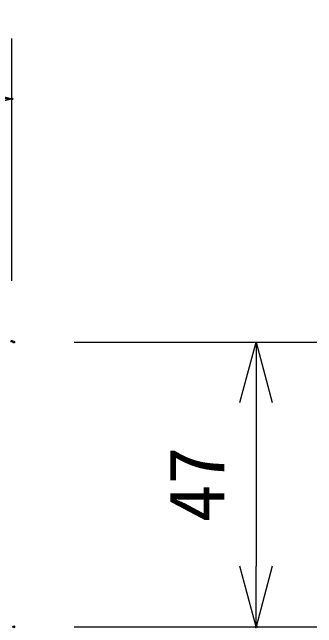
# Model space of a CAD drawing. Units: millimetres, scale not verified. Extents: x -63 to 62, y -56 to 57.
# Drawn here: x -3.06 to 6.99, y 21.14 to 41.45 of the extents above; entities that cross this region are included whole.
import ezdxf
from ezdxf.enums import TextEntityAlignment as Align

# ---------------------------------------------------------------- set-up
doc = ezdxf.new("R2010")
doc.units = ezdxf.units.MM
doc.header["$LTSCALE"] = 0.125
doc.header["$PDMODE"] = 32
doc.header["$PDSIZE"] = 0.0625
for name, color, linetype in [('0-0_0', 7, 'Continuous'), ('0-5_DEFPOINTS', 7, 'Continuous'), ('0-6_SUNPO', 7, 'Continuous')]:
    doc.layers.add(name, color=color, linetype=linetype)
doc.styles.add('ＭＳ ゴシック', font='')
doc.styles.get('ＭＳ ゴシック').set_extended_font_data('MS Gothic')

# ---------------------------------------------------------------- blocks, each defined once
blk = doc.blocks.new('_OPEN30')
at = {"layer": '0-0_0'}
blk.add_line((0, 0), (-1, 0), dxfattribs=at)
blk.add_lwpolyline([(-1, 0.26795), (0, 0), (-1, -0.26795)], dxfattribs=at)
blk = doc.blocks.new('D4')
at = {"layer": '0-5_DEFPOINTS'}
for p in [(-0.5022, 15.4831), (-0.5022, 6.0831), (7.4978, 6.0831)]:
    blk.add_point(p, dxfattribs=at)
at = {"layer": '0-6_SUNPO'}
for p, q in [((1.4978, 15.4831), (9.4978, 15.4831)), ((7.4978, 13.4831), (7.4978, 8.0831)), ((1.4978, 6.0831), (9.4978, 6.0831))]:
    blk.add_line(p, q, dxfattribs=at)
at = {"layer": '0-6_SUNPO', "xscale": 2, "yscale": 2}
for p, rotation in [((7.4978, 15.4831), 90), ((7.4978, 6.0831), 270)]:
    blk.add_blockref('_OPEN30', p, dxfattribs=dict(at, rotation=rotation))
at = {"layer": '0-6_SUNPO', "style": 'ＭＳ ゴシック'}
blk.add_text('47', height=1.833, rotation=90, dxfattribs=at).set_placement((6.9978, 9.5331), align=Align.BOTTOM_LEFT)
blk = doc.blocks.new('D3')
at = {"layer": '0-5_DEFPOINTS'}
for p in [(-0.5609, 23.5072), (-20.5609, 15.5072), (-0.5609, 15.5072)]:
    blk.add_point(p, dxfattribs=at)
at = {"layer": '0-6_SUNPO'}
for p, q in [((-20.5609, 17.5072), (-20.5609, 25.5072)), ((-0.5609, 17.5072), (-0.5609, 25.5072)), ((-18.5609, 23.5072), (-2.5609, 23.5072))]:
    blk.add_line(p, q, dxfattribs=at)
at = {"layer": '0-6_SUNPO', "xscale": 2, "yscale": 2, "rotation": 180}
blk.add_blockref('_OPEN30', (-20.5609, 23.5072), dxfattribs=at)
at = {"layer": '0-6_SUNPO', "xscale": 2, "yscale": 2}
blk.add_blockref('_OPEN30', (-0.5609, 23.5072), dxfattribs=at)
at = {"layer": '0-6_SUNPO', "style": 'ＭＳ ゴシック'}
blk.add_text('φ100', height=1.833, dxfattribs=at).set_placement((-13.6859, 24.0072), align=Align.BOTTOM_LEFT)

msp = doc.modelspace()

# ---------------------------------------------------------------- block references
at = {"layer": '0-6_SUNPO'}
for name in ['D3', 'D4']:
    msp.add_blockref(name, (-2.5088, 15.0866), dxfattribs=at)

doc.saveas('drawing.dxf')
